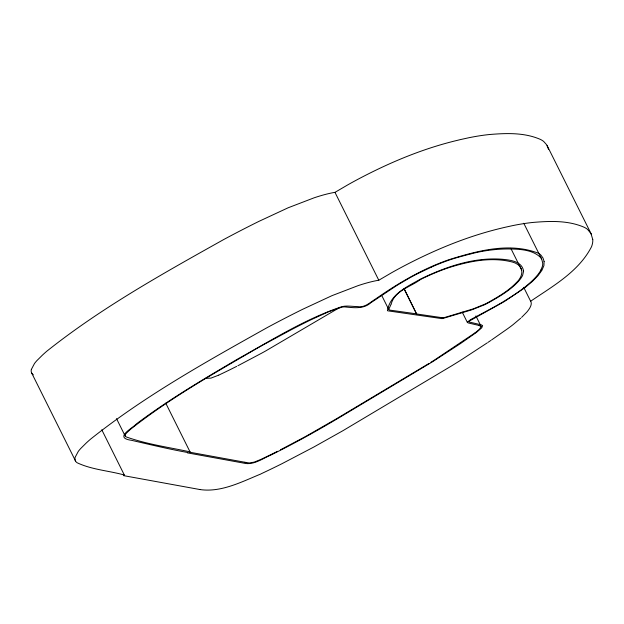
<?xml version="1.0" encoding="UTF-8"?>
<svg xmlns="http://www.w3.org/2000/svg" width="624" height="624" viewBox="0 0 624 624"><rect width="100%" height="100%" fill="white"/><g stroke="black" fill="none" stroke-linecap="round" stroke-linejoin="round"><path stroke-width="0.94" d="M31.395 369.369L34.499 363.488A71.768 16.879 -26.5 0 1 36.886 360.625L42.393 355.165A115.253 27.105 -26.5 0 1 46.722 351.281C101.408 307.718 162.864 273.608 223.704 239.538A280.246 65.894 -26.5 0 1 258.804 221.426L288.14 207.784L314.215 197.777A74.014 17.402 -26.5 0 1 335.002 192.34L347.942 184.766A112.515 26.458 -26.5 0 1 359.861 178.269C390.959 161.944 423.641 148.348 457.876 140.213A154.651 36.364 -26.5 0 1 460.364 139.604L468.998 137.709A203.151 47.767 -26.5 0 1 489.957 134.48C506.797 133.107 524.441 132.491 540.29 139.363A206.645 48.594 -26.5 0 1 543.683 141.453L546.679 144.799L548.597 149.495M388.822 309.348L391.022 304.34M391.209 303.943C394.797 290.722 410.233 287.001 419.991 279.864A15.85 3.728 -26.5 0 1 420.428 279.607L421.052 279.256A9.719 2.285 -26.5 0 1 422.3 278.593L422.456 278.515A5.023 1.186 -26.5 0 1 422.729 278.382L422.916 278.288A63.547 14.945 -26.5 0 1 424.554 277.516L428.22 275.824A60.076 14.126 -26.5 0 1 452.377 266.557M540.992 269.88L542.389 266.315A113.521 26.692 -26.5 0 0 542.693 262.954L541.835 259.561A198.978 46.784 -26.5 0 0 541.047 257.954C532.912 249.475 519.542 249.116 508.334 248.96C496.993 248.968 485.675 250.341 474.638 252.938A106.314 24.999 -26.5 0 0 470.878 253.843M521.586 317.413L526.75 312.179A66.815 15.709 -26.5 0 0 530.611 301.252C552.895 286.104 578.83 271.573 591.536 246.706A166.897 39.242 -26.5 0 0 592.753 239.507M479.419 329.183L481.19 326.641L479.068 325.463M520.689 318.224L513.131 324.597A71.097 16.715 -26.5 0 1 507.172 329.043L491.548 339.971M478.99 329.573L478.273 330.221A26.372 6.201 -26.5 0 1 474.817 333.044M474.755 333.052L434.46 360.056A138.832 32.643 -26.5 0 1 431.153 362.115L430.942 362.24M490.784 340.493L488.077 342.311M371.062 302.593L396.022 286.003A95.995 22.573 -26.5 0 1 398.33 284.552L409.952 277.727A58.812 13.829 -26.5 0 1 418.244 273.359L431.176 267.22M370.82 302.749C363.581 309.293 353.566 307.765 344.698 306.907A16.286 3.83 -26.5 0 0 341.359 307.312L328.481 311.797L311.033 319.745A208.322 48.984 -26.5 0 0 290.987 329.87L263.383 344.768A307.593 72.329 -26.5 0 0 255.7 349.097C213.065 373.948 169.806 398.323 130.97 428.938A61.191 14.391 -26.5 0 0 128.716 430.966C127.514 432.346 123.412 434.928 125.954 436.816C146.546 444.226 168.636 447.26 190.024 451.854L165.75 403.166M487.297 342.833L462.361 359.159A188.128 44.234 -26.5 0 1 451.199 366.124L342.779 430.786L313.825 447.026L282.001 463.687A212.09 49.873 -26.5 0 1 267.602 470.722L260.606 474.045M404.071 288.85L416.59 313.958L404.188 288.779M101.782 429.78L124.34 475.02C108.763 470.675 91.923 469.747 77.189 462.782A76.643 18.018 -26.5 0 1 75.161 457.267L78.312 451.363A71.768 16.879 -26.5 0 1 80.707 448.508L86.206 443.048A115.253 27.105 -26.5 0 1 90.542 439.163C145.228 395.6 206.684 361.499 267.524 327.421A280.246 65.894 -26.5 0 1 302.617 309.309L331.952 295.667L358.028 285.659A74.014 17.402 -26.5 0 1 378.815 280.223L391.763 272.649A112.515 26.458 -26.5 0 1 403.681 266.144C434.772 249.818 467.462 236.239 501.688 228.095A154.651 36.364 -26.5 0 1 504.176 227.487L512.811 225.584A203.151 47.767 -26.5 0 1 533.77 222.362C550.618 220.99 568.253 220.366 584.111 227.237A206.645 48.594 -26.5 0 1 587.504 229.336L590.936 233.431L592.761 239.507M428.852 363.527L336.359 418.844L307.421 435.458A177.676 41.777 -26.5 0 1 303.631 437.541L280.511 449.779M339.924 307.343L265.372 351.125A177.676 41.777 -26.5 0 1 261.589 353.207L237.869 365.758M124.34 475.02L123.373 475.597L199.212 489.411M190.024 451.854L189.501 452.166L244.842 462.244M236.675 366.366L230.903 369.26A163.441 38.431 -26.5 0 1 223.954 372.645L218.876 375.063M277.524 451.308L272.953 453.593A163.441 38.431 -26.5 0 1 265.996 456.971L260.918 459.397M218.673 375.157L210.959 378.128L205.577 378.347M260.715 459.49L254.319 462.088L249.616 462.938A21.614 5.086 -26.5 0 1 248.305 462.805L245.942 462.423M260.06 474.302C241.402 482.017 221.192 492.414 200.577 489.637M452.345 266.588C471.557 260.777 492.313 256.971 512.132 261.986A167.014 39.273 -26.5 0 1 515.697 263.266L518.138 264.724A99.762 23.455 -26.5 0 1 518.677 265.208C524.605 270.387 521.29 278.249 516.305 282.68C508.412 290.909 498.42 296.704 488.561 302.242A34.141 8.026 -26.5 0 1 487.211 302.968L486.876 303.147A21.317 5.015 -26.5 0 1 485.238 303.982L473.515 308.786L444.896 317.413M470.878 253.843L458.445 257.205A63.749 14.992 -26.5 0 0 431.184 267.173M442.783 317.772L441.995 317.671M416.707 313.888L389.407 310.042M441.73 317.632L416.59 313.958M245.762 462.392L244.959 462.267M200.39 489.606L199.376 489.442M478.99 325.447L468.078 322.904L467.376 322.163L470.504 319.675L490.121 309.184A94.552 22.23 -26.5 0 0 502.655 302.094L511.438 296.626A71.144 16.731 -26.5 0 0 526.048 286.159L530.275 282.555A74.318 17.472 -26.5 0 0 534.947 278.015A84.146 19.789 -26.5 0 0 540.946 269.903M467.399 322.507L462.197 312.07M547.115 145.548L591.326 234.203M523.778 223.252L541.554 258.898M510.799 248.305L521.594 269.95M523.7 287.313L530.642 301.236M475.901 315.931L481.151 326.477M334.979 192.356L378.791 280.238M381.911 295.831L388.83 309.699M116.524 418.657L125.229 436.121M31.684 373.043L75.504 460.925M444.896 317.413A10.421 2.449 -26.5 0 1 444.467 317.538L444.358 317.569A5.273 1.24 -26.5 0 1 442.884 317.772M33.376 374.829A76.643 18.018 -26.5 0 1 33.134 374.665M32.698 374.306A76.643 18.018 -26.5 0 1 31.348 369.385M544.097 261.433L543.925 265.567L541.913 270.317L538.06 275.621L532.373 281.455L524.854 287.75L504.317 301.571L469.084 321.188L468.913 321.766L469.669 322.14L481.244 324.823L482.602 325.603L481.759 327.787L476.494 332.381L460.512 343.543L432.284 361.912L340.267 417.011C317.624 430.498 294.59 443.344 270.956 455.013C262.244 458.663 253.227 465.73 243.282 463.039L187.496 452.876L188.011 452.564C169.034 449.147 150.251 444.647 131.461 440.302C113.529 437.845 132.226 428.47 136.555 423.79C168.737 399.633 203.471 379.181 238.103 358.784C271.963 340.049 305.206 318.887 342.1 306.587C347.209 305.448 352.498 306.556 357.669 306.595C364.697 308.03 370.165 302.281 375.609 298.966C398.385 283.078 422.542 268.858 448.867 259.717C477.165 250.926 509.067 242.073 537.95 253.063A146.632 34.476 -26.5 0 1 540.946 255.154L543.013 258.055L544.097 261.433M523.591 271.167L522.616 275.356A70.785 16.645 -26.5 0 1 519.098 280.613C510.845 290.012 499.801 296.338 489.037 302.437A25.498 5.998 -26.5 0 1 484.552 304.762L471.526 309.917L442.72 318.497A7.995 1.88 -26.5 0 1 441.8 318.607L387.91 310.846A10.616 2.496 -26.5 0 1 387.418 310.588C390.257 294.442 406.458 287.048 419.5 279.669A12.207 2.87 -26.5 0 1 420.724 278.975C446.074 266.674 474.209 256.924 502.741 259.303C510.697 260.107 522.124 261.378 523.591 271.167"/></g></svg>
